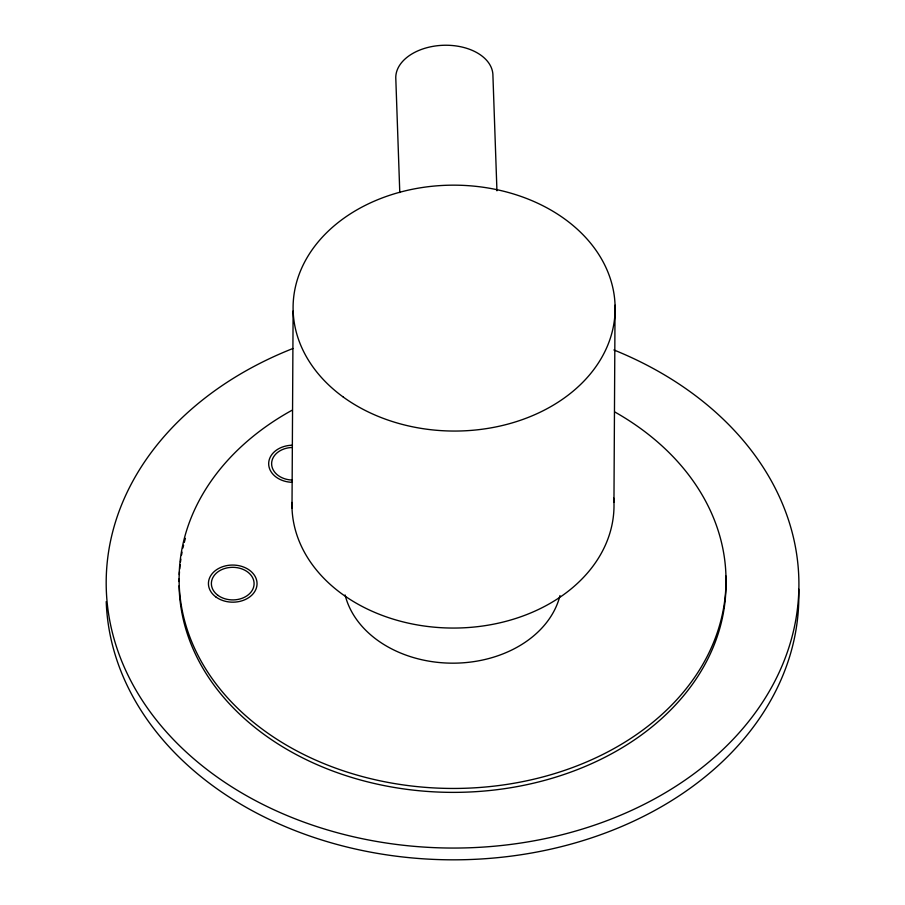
<?xml version="1.0" encoding="UTF-8"?>
<svg xmlns="http://www.w3.org/2000/svg" width="905" height="905" viewBox="0 0 905 905"><rect width="100%" height="100%" fill="white"/><g stroke="black" fill="none" stroke-linecap="round" stroke-linejoin="round"><path stroke-width="1.36" d="M291.998 507.999L293.118 311.015M613.952 502.207L615.061 305.223M496.947 190.819L492.931 75.76A48.599 31.37 -2 0 0 444.525 45.25A48.599 31.37 -2 0 0 395.768 77.513L399.784 192.573M559.991 595.569A109.381 83.52 0.3 0 1 452.477 663.173A109.381 83.52 0.3 0 1 345.088 594.947M613.714 498.044A161.033 122.956 0.3 0 1 456.358 628.036A161.033 122.956 0.3 0 1 291.976 502.445M613.884 349.952A346.366 264.464 0.3 0 1 720.312 751.965A346.366 264.464 0.3 0 1 183.477 749.498A346.366 264.464 0.3 0 1 292.971 348.482M725.765 575.885A273.446 208.784 0.3 0 1 459.819 792.316A273.446 208.784 0.3 0 1 179.111 585.727M179.088 581.553A273.446 208.784 0.3 0 1 179.145 578.759M179.303 574.551A273.446 208.784 0.3 0 1 179.484 571.745M179.699 568.94A273.446 208.784 0.3 0 1 180.129 564.731M180.48 561.926A273.446 208.784 0.3 0 1 180.876 559.12M181.566 554.923A273.446 208.784 0.3 0 1 182.075 552.14M182.946 547.977A273.446 208.784 0.3 0 1 183.591 545.217M184.281 542.468A273.446 208.784 0.3 0 1 185.389 538.373M798.708 589.121A346.366 264.464 0.3 0 1 461.697 859.75A346.366 264.464 0.3 0 1 106.224 601.587M615.027 412.103A273.446 208.784 0.3 0 1 654.779 720.674A273.446 208.784 0.3 0 1 248.818 718.446A273.446 208.784 0.3 0 1 291.896 410.327M292.36 482.32A24.311 18.564 0.3 0 1 268.672 463.722A24.311 18.564 0.3 0 1 292.326 445.215M292.157 480.057A21.358 16.301 0.3 0 1 271.624 463.62A21.358 16.301 0.3 0 1 292.406 447.466M216.012 597.051A24.311 18.564 0.3 0 0 256.375 588.001A24.311 18.564 0.3 0 0 225.82 565.806A24.311 18.564 0.3 0 0 216.012 597.051M218.048 595.422A21.358 16.301 0.3 0 0 253.502 587.469A21.358 16.301 0.3 0 0 226.657 567.978A21.358 16.301 0.3 0 0 218.048 595.422M343.3 397.08A161.033 122.956 0.3 0 0 610.683 337.135A161.033 122.956 0.3 0 0 408.279 190.141A161.033 122.956 0.3 0 0 343.3 397.08"/></g></svg>
